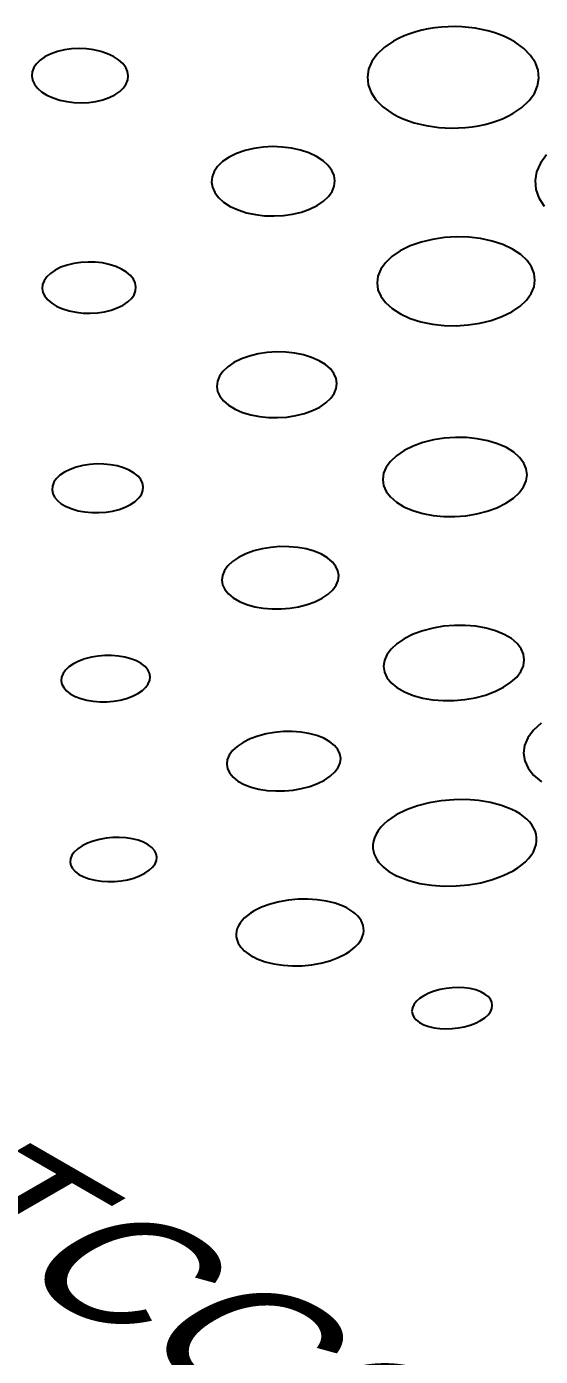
# Model space of a CAD drawing. Header units: inches. Extents: x 2.5 to 102.3, y 2 to 82.2.
# Drawn here: x 63.7549 to 63.8896, y 52.6557 to 53.0042 of the extents above; entities that cross this region are included whole.
import ezdxf

# ---------------------------------------------------------------- set-up
doc = ezdxf.new("R2010")
doc.units = ezdxf.units.IN
doc.header["$MEASUREMENT"] = 0
doc.layers.add('LABEL', color=2, linetype='Continuous')
doc.styles.add('Arial', font='arial.ttf')

msp = doc.modelspace()

# ---------------------------------------------------------------- linework, layer by layer
at = {"layer": 'LABEL'}
for p, q in [((63.86193, 53.00389), (63.86022, 53.00362)), ((63.86368, 53.00408), (63.86193, 53.00389)), ((63.86546, 53.00419), (63.86368, 53.00408)), ((63.86726, 53.00421), (63.86546, 53.00419)), ((63.86905, 53.00415), (63.86726, 53.00421)), ((63.87081, 53.00401), (63.86905, 53.00415)), ((63.87254, 53.00379), (63.87081, 53.00401)), ((63.87422, 53.00349), (63.87254, 53.00379)), ((63.85111, 53.00039), (63.8487, 52.99875)), ((63.85246, 53.00111), (63.85111, 53.00039)), ((63.85388, 53.00176), (63.85246, 53.00111)), ((63.85538, 53.00234), (63.85388, 53.00176)), ((63.85694, 53.00284), (63.85538, 53.00234)), ((63.85855, 53.00327), (63.85694, 53.00284)), ((63.86022, 53.00362), (63.85855, 53.00327)), ((63.87585, 53.00312), (63.87422, 53.00349)), ((63.87742, 53.00267), (63.87585, 53.00312)), ((63.87893, 53.00214), (63.87742, 53.00267)), ((63.88037, 53.00154), (63.87893, 53.00214)), ((63.88175, 53.00087), (63.88037, 53.00154)), ((63.88304, 53.00014), (63.88175, 53.00087)), ((63.76135, 52.9971), (63.75981, 52.99634)), ((63.76305, 52.99768), (63.76135, 52.9971)), ((63.76486, 52.9981), (63.76305, 52.99768)), ((63.76675, 52.99835), (63.76486, 52.9981)), ((63.76869, 52.99844), (63.76675, 52.99835)), ((63.77063, 52.99835), (63.76869, 52.99844)), ((63.77254, 52.9981), (63.77063, 52.99835)), ((63.77438, 52.99768), (63.77254, 52.9981)), ((63.77612, 52.9971), (63.77438, 52.99768)), ((63.77772, 52.99635), (63.77612, 52.9971)), ((63.84681, 52.99696), (63.84544, 52.99504)), ((63.8487, 52.99875), (63.84681, 52.99696)), ((63.88532, 52.99848), (63.88304, 53.00014)), ((63.88707, 52.99667), (63.88532, 52.99848)), ((63.8883, 52.99475), (63.88707, 52.99667)), ((63.75681, 52.99346), (63.75642, 52.99239)), ((63.75751, 52.99449), (63.75681, 52.99346)), ((63.75851, 52.99545), (63.75751, 52.99449)), ((63.75981, 52.99634), (63.75851, 52.99545)), ((63.77908, 52.99547), (63.77772, 52.99635)), ((63.78015, 52.99451), (63.77908, 52.99547)), ((63.78092, 52.99348), (63.78015, 52.99451)), ((63.78141, 52.99242), (63.78092, 52.99348)), ((63.84544, 52.99504), (63.8446, 52.99305)), ((63.88902, 52.99276), (63.8883, 52.99475)), ((63.75642, 52.99239), (63.75632, 52.9913)), ((63.75632, 52.9913), (63.75652, 52.99021)), ((63.75652, 52.99021), (63.75702, 52.98914)), ((63.78108, 52.9892), (63.78149, 52.99026)), ((63.78159, 52.99134), (63.78141, 52.99242)), ((63.78149, 52.99026), (63.78159, 52.99134)), ((63.8446, 52.99305), (63.84429, 52.99101)), ((63.84429, 52.99101), (63.84451, 52.98897)), ((63.88888, 52.9887), (63.88921, 52.99073)), ((63.88921, 52.99073), (63.88902, 52.99276)), ((63.75702, 52.98914), (63.75781, 52.98811)), ((63.75781, 52.98811), (63.75889, 52.98715)), ((63.75889, 52.98715), (63.76027, 52.98627)), ((63.76027, 52.98627), (63.76188, 52.98554)), ((63.77658, 52.98559), (63.77811, 52.98634)), ((63.77811, 52.98634), (63.7794, 52.98722)), ((63.7794, 52.98722), (63.78039, 52.98818)), ((63.78039, 52.98818), (63.78108, 52.9892)), ((63.84451, 52.98897), (63.84526, 52.98697)), ((63.84526, 52.98697), (63.84653, 52.98504)), ((63.88668, 52.98482), (63.88804, 52.98672)), ((63.88804, 52.98672), (63.88888, 52.9887)), ((63.76188, 52.98554), (63.76362, 52.98496)), ((63.76362, 52.98496), (63.76546, 52.98456)), ((63.76546, 52.98456), (63.76737, 52.98432)), ((63.76737, 52.98432), (63.7693, 52.98424)), ((63.7693, 52.98424), (63.77122, 52.98433)), ((63.77122, 52.98433), (63.7731, 52.98459)), ((63.7731, 52.98459), (63.7749, 52.98501)), ((63.7749, 52.98501), (63.77658, 52.98559)), ((63.84653, 52.98504), (63.84834, 52.98323)), ((63.84834, 52.98323), (63.85069, 52.98157)), ((63.88241, 52.98142), (63.8848, 52.98304)), ((63.8848, 52.98304), (63.88668, 52.98482)), ((63.85069, 52.98157), (63.85072, 52.98155)), ((63.85072, 52.98155), (63.85075, 52.98153)), ((63.85075, 52.98153), (63.85079, 52.98151)), ((63.85079, 52.98151), (63.85082, 52.98149)), ((63.85082, 52.98149), (63.85085, 52.98147)), ((63.85085, 52.98147), (63.85089, 52.98145)), ((63.85089, 52.98145), (63.85092, 52.98143)), ((63.85092, 52.98143), (63.85096, 52.98141)), ((63.85096, 52.98141), (63.85099, 52.98139)), ((63.85099, 52.98139), (63.85102, 52.98137)), ((63.85102, 52.98137), (63.8523, 52.98069)), ((63.8523, 52.98069), (63.85365, 52.98007)), ((63.85365, 52.98007), (63.85507, 52.97952)), ((63.85507, 52.97952), (63.85655, 52.97903)), ((63.87665, 52.979), (63.87819, 52.9795)), ((63.87819, 52.9795), (63.87967, 52.98007)), ((63.87967, 52.98007), (63.88108, 52.98071)), ((63.88108, 52.98071), (63.88241, 52.98142)), ((63.85655, 52.97903), (63.85808, 52.97861)), ((63.85808, 52.97861), (63.85967, 52.97827)), ((63.85967, 52.97827), (63.8613, 52.97799)), ((63.8613, 52.97799), (63.86297, 52.97779)), ((63.86297, 52.97779), (63.86467, 52.97767)), ((63.86467, 52.97767), (63.8664, 52.97762)), ((63.8664, 52.97762), (63.86819, 52.97765)), ((63.86819, 52.97765), (63.86996, 52.97776)), ((63.86996, 52.97776), (63.8717, 52.97795)), ((63.8717, 52.97795), (63.87339, 52.97822)), ((63.87339, 52.97822), (63.87504, 52.97857)), ((63.87504, 52.97857), (63.87665, 52.979)), ((63.81454, 52.97228), (63.8122, 52.97173)), ((63.81697, 52.97262), (63.81454, 52.97228)), ((63.81946, 52.97275), (63.81697, 52.97262)), ((63.82194, 52.97266), (63.81946, 52.97275)), ((63.82438, 52.97235), (63.82194, 52.97266)), ((63.82673, 52.97183), (63.82438, 52.97235)), ((63.80633, 52.96883), (63.80502, 52.96758)), ((63.80801, 52.96998), (63.80633, 52.96883)), ((63.81001, 52.97096), (63.80801, 52.96998)), ((63.8122, 52.97173), (63.81001, 52.97096)), ((63.82894, 52.9711), (63.82673, 52.97183)), ((63.83095, 52.97015), (63.82894, 52.9711)), ((63.83266, 52.96904), (63.83095, 52.97015)), ((63.834, 52.96782), (63.83266, 52.96904)), ((63.89121, 52.97058), (63.88962, 52.96841)), ((63.8041, 52.96625), (63.80357, 52.96488)), ((63.80502, 52.96758), (63.8041, 52.96625)), ((63.83495, 52.96652), (63.834, 52.96782)), ((63.83553, 52.96517), (63.83495, 52.96652)), ((63.88863, 52.96615), (63.88823, 52.96385)), ((63.88962, 52.96841), (63.88863, 52.96615)), ((63.80357, 52.96488), (63.80341, 52.96348)), ((63.80341, 52.96348), (63.80364, 52.96209)), ((63.80364, 52.96209), (63.80425, 52.96073)), ((63.83501, 52.96104), (63.83556, 52.9624)), ((63.83573, 52.96378), (63.83553, 52.96517)), ((63.83556, 52.9624), (63.83573, 52.96378)), ((63.88823, 52.96385), (63.88843, 52.96156)), ((63.80425, 52.96073), (63.80523, 52.95942)), ((63.80523, 52.95942), (63.8066, 52.9582)), ((63.83111, 52.95735), (63.83278, 52.95849)), ((63.83278, 52.95849), (63.83409, 52.95972)), ((63.83409, 52.95972), (63.83501, 52.96104)), ((63.88843, 52.96156), (63.88922, 52.95931)), ((63.88922, 52.95931), (63.89062, 52.95716)), ((63.8066, 52.9582), (63.80834, 52.95709)), ((63.80834, 52.95709), (63.81037, 52.95616)), ((63.81037, 52.95616), (63.81257, 52.95545)), ((63.81257, 52.95545), (63.81491, 52.95495)), ((63.81491, 52.95495), (63.81734, 52.95466)), ((63.82226, 52.95472), (63.82467, 52.95506)), ((63.82467, 52.95506), (63.82698, 52.95562)), ((63.82698, 52.95562), (63.82914, 52.95638)), ((63.82914, 52.95638), (63.83111, 52.95735)), ((63.81734, 52.95466), (63.8198, 52.95459)), ((63.8198, 52.95459), (63.82226, 52.95472)), ((63.86134, 52.94846), (63.85833, 52.94773)), ((63.86447, 52.94892), (63.86134, 52.94846)), ((63.86766, 52.9491), (63.86447, 52.94892)), ((63.87084, 52.94901), (63.86766, 52.9491)), ((63.87396, 52.94864), (63.87084, 52.94901)), ((63.87695, 52.94799), (63.87396, 52.94864)), ((63.87976, 52.94707), (63.87695, 52.94799)), ((63.85291, 52.94544), (63.85071, 52.94395)), ((63.8555, 52.94672), (63.85291, 52.94544)), ((63.85833, 52.94773), (63.8555, 52.94672)), ((63.88231, 52.94587), (63.87976, 52.94707)), ((63.88446, 52.94446), (63.88231, 52.94587)), ((63.88612, 52.94291), (63.88446, 52.94446)), ((63.76395, 52.94114), (63.76245, 52.94041)), ((63.76559, 52.94172), (63.76395, 52.94114)), ((63.76735, 52.94215), (63.76559, 52.94172)), ((63.76919, 52.94241), (63.76735, 52.94215)), ((63.77107, 52.94252), (63.76919, 52.94241)), ((63.77296, 52.94247), (63.77107, 52.94252)), ((63.77482, 52.94227), (63.77296, 52.94247)), ((63.77661, 52.9419), (63.77482, 52.94227)), ((63.7783, 52.94137), (63.77661, 52.9419)), ((63.77985, 52.94068), (63.7783, 52.94137)), ((63.84899, 52.94233), (63.84777, 52.94062)), ((63.85071, 52.94395), (63.84899, 52.94233)), ((63.8873, 52.94125), (63.88612, 52.94291)), ((63.88799, 52.93952), (63.8873, 52.94125)), ((63.75953, 52.93763), (63.75914, 52.93661)), ((63.76021, 52.93862), (63.75953, 52.93763)), ((63.76118, 52.93955), (63.76021, 52.93862)), ((63.76245, 52.94041), (63.76118, 52.93955)), ((63.78117, 52.93987), (63.77985, 52.94068)), ((63.78221, 52.93898), (63.78117, 52.93987)), ((63.78296, 52.93802), (63.78221, 52.93898)), ((63.78343, 52.93702), (63.78296, 52.93802)), ((63.84704, 52.93885), (63.8468, 52.93706)), ((63.84777, 52.94062), (63.84704, 52.93885)), ((63.88795, 52.93598), (63.88821, 52.93775)), ((63.88821, 52.93775), (63.88799, 52.93952)), ((63.75914, 52.93661), (63.75905, 52.93558)), ((63.75905, 52.93558), (63.75924, 52.93455)), ((63.75924, 52.93455), (63.75972, 52.93355)), ((63.78244, 52.93298), (63.78312, 52.93396)), ((63.78312, 52.93396), (63.78351, 52.93497)), ((63.78361, 52.936), (63.78343, 52.93702)), ((63.78351, 52.93497), (63.78361, 52.936)), ((63.8468, 52.93706), (63.84705, 52.93527)), ((63.84705, 52.93527), (63.8478, 52.93353)), ((63.88598, 52.93254), (63.8872, 52.93423)), ((63.8872, 52.93423), (63.88795, 52.93598)), ((63.75972, 52.93355), (63.76049, 52.93259)), ((63.76049, 52.93259), (63.76155, 52.9317)), ((63.76155, 52.9317), (63.76289, 52.93089)), ((63.76289, 52.93089), (63.76444, 52.93021)), ((63.7771, 52.9299), (63.77873, 52.93048)), ((63.77873, 52.93048), (63.78022, 52.93121)), ((63.78022, 52.93121), (63.78147, 52.93206)), ((63.78147, 52.93206), (63.78244, 52.93298)), ((63.8478, 52.93353), (63.84903, 52.93187)), ((63.84903, 52.93187), (63.85075, 52.93032)), ((63.88211, 52.92948), (63.88428, 52.93094)), ((63.88428, 52.93094), (63.88598, 52.93254)), ((63.76444, 52.93021), (63.76613, 52.9297)), ((63.76613, 52.9297), (63.76792, 52.92934)), ((63.76792, 52.92934), (63.76977, 52.92914)), ((63.76977, 52.92914), (63.77165, 52.92909)), ((63.77165, 52.92909), (63.77352, 52.92921)), ((63.77352, 52.92921), (63.77535, 52.92948)), ((63.77535, 52.92948), (63.7771, 52.9299)), ((63.85075, 52.93032), (63.85296, 52.92892)), ((63.85296, 52.92892), (63.85552, 52.92775)), ((63.85552, 52.92775), (63.85832, 52.92686)), ((63.87379, 52.92648), (63.87676, 52.92722)), ((63.87676, 52.92722), (63.87955, 52.92821)), ((63.87955, 52.92821), (63.88211, 52.92948)), ((63.85832, 52.92686), (63.8613, 52.92624)), ((63.8613, 52.92624), (63.86439, 52.9259)), ((63.86439, 52.9259), (63.86754, 52.92582)), ((63.86754, 52.92582), (63.8707, 52.92602)), ((63.8707, 52.92602), (63.87379, 52.92648)), ((63.81125, 52.91711), (63.80931, 52.91615)), ((63.81338, 52.91787), (63.81125, 52.91711)), ((63.81565, 52.91843), (63.81338, 52.91787)), ((63.81802, 52.91879), (63.81565, 52.91843)), ((63.82044, 52.91894), (63.81802, 52.91879)), ((63.82286, 52.9189), (63.82044, 52.91894)), ((63.82523, 52.91864), (63.82286, 52.9189)), ((63.82751, 52.91819), (63.82523, 52.91864)), ((63.82965, 52.91752), (63.82751, 52.91819)), ((63.83162, 52.91666), (63.82965, 52.91752)), ((63.83327, 52.91563), (63.83162, 52.91666)), ((63.80639, 52.91383), (63.80549, 52.91256)), ((63.80766, 52.91504), (63.80639, 52.91383)), ((63.80931, 52.91615), (63.80766, 52.91504)), ((63.83457, 52.91449), (63.83327, 52.91563)), ((63.8355, 52.91327), (63.83457, 52.91449)), ((63.83606, 52.912), (63.8355, 52.91327)), ((63.80496, 52.91125), (63.80481, 52.90992)), ((63.80481, 52.90992), (63.80503, 52.9086)), ((63.80549, 52.91256), (63.80496, 52.91125)), ((63.83626, 52.91069), (63.83606, 52.912)), ((63.8361, 52.90937), (63.83626, 52.91069)), ((63.80503, 52.9086), (63.80562, 52.90732)), ((63.80562, 52.90732), (63.80657, 52.9061)), ((63.80657, 52.9061), (63.8079, 52.90497)), ((63.83341, 52.90562), (63.83467, 52.90681)), ((63.83467, 52.90681), (63.83557, 52.90807)), ((63.83557, 52.90807), (63.8361, 52.90937)), ((63.8079, 52.90497), (63.8096, 52.90394)), ((63.8096, 52.90394), (63.81156, 52.90309)), ((63.81156, 52.90309), (63.81371, 52.90245)), ((63.8255, 52.90226), (63.82775, 52.90282)), ((63.82775, 52.90282), (63.82986, 52.90357)), ((63.82986, 52.90357), (63.83178, 52.90452)), ((63.83178, 52.90452), (63.83341, 52.90562)), ((63.81371, 52.90245), (63.81599, 52.90201)), ((63.81599, 52.90201), (63.81835, 52.90177)), ((63.81835, 52.90177), (63.82075, 52.90173)), ((63.82075, 52.90173), (63.82315, 52.9019)), ((63.82315, 52.9019), (63.8255, 52.90226)), ((63.86158, 52.89588), (63.85883, 52.89519)), ((63.86443, 52.89633), (63.86158, 52.89588)), ((63.86734, 52.89654), (63.86443, 52.89633)), ((63.87024, 52.8965), (63.86734, 52.89654)), ((63.87308, 52.89622), (63.87024, 52.8965)), ((63.87581, 52.89569), (63.87308, 52.89622)), ((63.87837, 52.89491), (63.87581, 52.89569)), ((63.85388, 52.89308), (63.85187, 52.89173)), ((63.85625, 52.89425), (63.85388, 52.89308)), ((63.85883, 52.89519), (63.85625, 52.89425)), ((63.8807, 52.89388), (63.87837, 52.89491)), ((63.88267, 52.89265), (63.8807, 52.89388)), ((63.88419, 52.8913), (63.88267, 52.89265)), ((63.76798, 52.88875), (63.76638, 52.88818)), ((63.7697, 52.88918), (63.76798, 52.88875)), ((63.77149, 52.88946), (63.7697, 52.88918)), ((63.77332, 52.88959), (63.77149, 52.88946)), ((63.77516, 52.88957), (63.77332, 52.88959)), ((63.77696, 52.8894), (63.77516, 52.88957)), ((63.77871, 52.88907), (63.77696, 52.8894)), ((63.78035, 52.8886), (63.77871, 52.88907)), ((63.84919, 52.88873), (63.84852, 52.88714)), ((63.85031, 52.89026), (63.84919, 52.88873)), ((63.85187, 52.89173), (63.85031, 52.89026)), ((63.88527, 52.88984), (63.88419, 52.8913)), ((63.88591, 52.88831), (63.88527, 52.88984)), ((63.76274, 52.88573), (63.76208, 52.88478)), ((63.76369, 52.88663), (63.76274, 52.88573)), ((63.76492, 52.88746), (63.76369, 52.88663)), ((63.76638, 52.88818), (63.76492, 52.88746)), ((63.78186, 52.88797), (63.78035, 52.8886)), ((63.78314, 52.88722), (63.78186, 52.88797)), ((63.78415, 52.88639), (63.78314, 52.88722)), ((63.78488, 52.88549), (63.78415, 52.88639)), ((63.78534, 52.88455), (63.78488, 52.88549)), ((63.84852, 52.88714), (63.8483, 52.88554)), ((63.8483, 52.88554), (63.84852, 52.88396)), ((63.88588, 52.88515), (63.88612, 52.88673)), ((63.88612, 52.88673), (63.88591, 52.88831)), ((63.7617, 52.88381), (63.76161, 52.88283)), ((63.76161, 52.88283), (63.7618, 52.88186)), ((63.76208, 52.88478), (63.7617, 52.88381)), ((63.7618, 52.88186), (63.76227, 52.88091)), ((63.78503, 52.88163), (63.78541, 52.8826)), ((63.78552, 52.88358), (63.78534, 52.88455)), ((63.78541, 52.8826), (63.78552, 52.88358)), ((63.84852, 52.88396), (63.84919, 52.88242)), ((63.84919, 52.88242), (63.85031, 52.88096)), ((63.88255, 52.88061), (63.8841, 52.88206)), ((63.8841, 52.88206), (63.88521, 52.88358)), ((63.88521, 52.88358), (63.88588, 52.88515)), ((63.76227, 52.88091), (63.76301, 52.88001)), ((63.76301, 52.88001), (63.76404, 52.87918)), ((63.76404, 52.87918), (63.76534, 52.87843)), ((63.76534, 52.87843), (63.76685, 52.87781)), ((63.77917, 52.87769), (63.78076, 52.87826)), ((63.78076, 52.87826), (63.78221, 52.87897)), ((63.78221, 52.87897), (63.78343, 52.8798)), ((63.78343, 52.8798), (63.78437, 52.88069)), ((63.78437, 52.88069), (63.78503, 52.88163)), ((63.85031, 52.88096), (63.85187, 52.87961)), ((63.85187, 52.87961), (63.85387, 52.87839)), ((63.85387, 52.87839), (63.85622, 52.87738)), ((63.87822, 52.87811), (63.88056, 52.87928)), ((63.88056, 52.87928), (63.88255, 52.88061)), ((63.76685, 52.87781), (63.7685, 52.87735)), ((63.7685, 52.87735), (63.77024, 52.87703)), ((63.77024, 52.87703), (63.77204, 52.87687)), ((63.77204, 52.87687), (63.77387, 52.87685)), ((63.77387, 52.87685), (63.77569, 52.87698)), ((63.77569, 52.87698), (63.77747, 52.87726)), ((63.77747, 52.87726), (63.77917, 52.87769)), ((63.85622, 52.87738), (63.85878, 52.87663)), ((63.85878, 52.87663), (63.8615, 52.87611)), ((63.8615, 52.87611), (63.86433, 52.87585)), ((63.86433, 52.87585), (63.86722, 52.87582)), ((63.86722, 52.87582), (63.87011, 52.87604)), ((63.87011, 52.87604), (63.87294, 52.87649)), ((63.87294, 52.87649), (63.87566, 52.87719)), ((63.87566, 52.87719), (63.87822, 52.87811)), ((63.81899, 52.86774), (63.81668, 52.86737)), ((63.82134, 52.86792), (63.81899, 52.86774)), ((63.8237, 52.86791), (63.82134, 52.86792)), ((63.82601, 52.86771), (63.8237, 52.86791)), ((63.8105, 52.86512), (63.8089, 52.86404)), ((63.81239, 52.86606), (63.8105, 52.86512)), ((63.81447, 52.86681), (63.81239, 52.86606)), ((63.81668, 52.86737), (63.81447, 52.86681)), ((63.82823, 52.86731), (63.82601, 52.86771)), ((63.83032, 52.86671), (63.82823, 52.86731)), ((63.83223, 52.86592), (63.83032, 52.86671)), ((63.83385, 52.86496), (63.83223, 52.86592)), ((63.83511, 52.8639), (63.83385, 52.86496)), ((63.80678, 52.86166), (63.80627, 52.8604)), ((63.80766, 52.86288), (63.80678, 52.86166)), ((63.8089, 52.86404), (63.80766, 52.86288)), ((63.83602, 52.86276), (63.83511, 52.8639)), ((63.83657, 52.86156), (63.83602, 52.86276)), ((63.83676, 52.86032), (63.83657, 52.86156)), ((63.80627, 52.8604), (63.80612, 52.85914)), ((63.80612, 52.85914), (63.80634, 52.85789)), ((63.80634, 52.85789), (63.80691, 52.85668)), ((63.8352, 52.85661), (63.83608, 52.85782)), ((63.83608, 52.85782), (63.8366, 52.85906)), ((63.8366, 52.85906), (63.83676, 52.86032)), ((63.80691, 52.85668), (63.80784, 52.85553)), ((63.80784, 52.85553), (63.80913, 52.85448)), ((63.80913, 52.85448), (63.81078, 52.85353)), ((63.8305, 52.85346), (63.83238, 52.85439)), ((63.83238, 52.85439), (63.83397, 52.85546)), ((63.83397, 52.85546), (63.8352, 52.85661)), ((63.81078, 52.85353), (63.8127, 52.85275)), ((63.8127, 52.85275), (63.81478, 52.85217)), ((63.81478, 52.85217), (63.817, 52.85178)), ((63.817, 52.85178), (63.8193, 52.85159)), ((63.8193, 52.85159), (63.82164, 52.85159)), ((63.82164, 52.85159), (63.82397, 52.85178)), ((63.82397, 52.85178), (63.82626, 52.85215)), ((63.82626, 52.85215), (63.82845, 52.85272)), ((63.82845, 52.85272), (63.8305, 52.85346)), ((63.86426, 52.84705), (63.86148, 52.84658)), ((63.8671, 52.84729), (63.86426, 52.84705)), ((63.86993, 52.84729), (63.8671, 52.84729)), ((63.87271, 52.84706), (63.86993, 52.84729)), ((63.87537, 52.8466), (63.87271, 52.84706)), ((63.85396, 52.8438), (63.852, 52.84249)), ((63.85627, 52.84495), (63.85396, 52.8438)), ((63.8588, 52.84588), (63.85627, 52.84495)), ((63.86148, 52.84658), (63.8588, 52.84588)), ((63.87787, 52.84589), (63.87537, 52.8466)), ((63.88014, 52.84494), (63.87787, 52.84589)), ((63.88205, 52.84381), (63.88014, 52.84494)), ((63.88353, 52.84254), (63.88205, 52.84381)), ((63.85048, 52.84108), (63.84939, 52.8396)), ((63.852, 52.84249), (63.85048, 52.84108)), ((63.88458, 52.84117), (63.88353, 52.84254)), ((63.8852, 52.83972), (63.88458, 52.84117)), ((63.76606, 52.83643), (63.76514, 52.83556)), ((63.76726, 52.83724), (63.76606, 52.83643)), ((63.76868, 52.83794), (63.76726, 52.83724)), ((63.77025, 52.83851), (63.76868, 52.83794)), ((63.77192, 52.83894), (63.77025, 52.83851)), ((63.77367, 52.83923), (63.77192, 52.83894)), ((63.77545, 52.83938), (63.77367, 52.83923)), ((63.77724, 52.83939), (63.77545, 52.83938)), ((63.779, 52.83925), (63.77724, 52.83939)), ((63.7807, 52.83897), (63.779, 52.83925)), ((63.7823, 52.83854), (63.7807, 52.83897)), ((63.78376, 52.83796), (63.7823, 52.83854)), ((63.78501, 52.83727), (63.78376, 52.83796)), ((63.78599, 52.83649), (63.78501, 52.83727)), ((63.7867, 52.83565), (63.78599, 52.83649)), ((63.84874, 52.83809), (63.84853, 52.83656)), ((63.84853, 52.83656), (63.84875, 52.83506)), ((63.84939, 52.8396), (63.84874, 52.83809)), ((63.8845, 52.83522), (63.88516, 52.83672)), ((63.88516, 52.83672), (63.8854, 52.83823)), ((63.8854, 52.83823), (63.8852, 52.83972)), ((63.76413, 52.83373), (63.76404, 52.83279)), ((63.7645, 52.83466), (63.76413, 52.83373)), ((63.76514, 52.83556), (63.7645, 52.83466)), ((63.78714, 52.83476), (63.7867, 52.83565)), ((63.78685, 52.83199), (63.78722, 52.83291)), ((63.78732, 52.83384), (63.78714, 52.83476)), ((63.78722, 52.83291), (63.78732, 52.83384)), ((63.84875, 52.83506), (63.84941, 52.83361)), ((63.84941, 52.83361), (63.8505, 52.83224)), ((63.8819, 52.83237), (63.88342, 52.83376)), ((63.88342, 52.83376), (63.8845, 52.83522)), ((63.76404, 52.83279), (63.76422, 52.83187)), ((63.76422, 52.83187), (63.76468, 52.83098)), ((63.76468, 52.83098), (63.76541, 52.83014)), ((63.76541, 52.83014), (63.76641, 52.82936)), ((63.78269, 52.82873), (63.7841, 52.82943)), ((63.7841, 52.82943), (63.78529, 52.83023)), ((63.78529, 52.83023), (63.78621, 52.83109)), ((63.78621, 52.83109), (63.78685, 52.83199)), ((63.8505, 52.83224), (63.85203, 52.83097)), ((63.85203, 52.83097), (63.854, 52.82985)), ((63.854, 52.82985), (63.85628, 52.82893)), ((63.87521, 52.82902), (63.87769, 52.82994)), ((63.87769, 52.82994), (63.87997, 52.83107)), ((63.87997, 52.83107), (63.8819, 52.83237)), ((63.76641, 52.82936), (63.76768, 52.82867)), ((63.76768, 52.82867), (63.76915, 52.82811)), ((63.76915, 52.82811), (63.77074, 52.82769)), ((63.77074, 52.82769), (63.77244, 52.82741)), ((63.77244, 52.82741), (63.77419, 52.82728)), ((63.77419, 52.82728), (63.77597, 52.82729)), ((63.77597, 52.82729), (63.77775, 52.82744)), ((63.77775, 52.82744), (63.77948, 52.82773)), ((63.77948, 52.82773), (63.78114, 52.82816)), ((63.78114, 52.82816), (63.78269, 52.82873)), ((63.85628, 52.82893), (63.85877, 52.82825)), ((63.85877, 52.82825), (63.86142, 52.8278)), ((63.86142, 52.8278), (63.86418, 52.82759)), ((63.86418, 52.82759), (63.86699, 52.82761)), ((63.86699, 52.82761), (63.8698, 52.82785)), ((63.8698, 52.82785), (63.87256, 52.82833)), ((63.87256, 52.82833), (63.87521, 52.82902)), ((63.81996, 52.81924), (63.81771, 52.81886)), ((63.82225, 52.81945), (63.81996, 52.81924)), ((63.82454, 52.81947), (63.82225, 52.81945)), ((63.8268, 52.81931), (63.82454, 52.81947)), ((63.82896, 52.81896), (63.8268, 52.81931)), ((63.831, 52.81842), (63.82896, 52.81896)), ((63.88782, 52.81981), (63.88637, 52.81784)), ((63.88985, 52.8217), (63.88782, 52.81981)), ((63.81013, 52.81558), (63.80892, 52.81446)), ((63.81169, 52.81663), (63.81013, 52.81558)), ((63.81354, 52.81755), (63.81169, 52.81663)), ((63.81556, 52.81829), (63.81354, 52.81755)), ((63.81771, 52.81886), (63.81556, 52.81829)), ((63.83287, 52.81769), (63.831, 52.81842)), ((63.83444, 52.81681), (63.83287, 52.81769)), ((63.83568, 52.81582), (63.83444, 52.81681)), ((63.83656, 52.81474), (63.83568, 52.81582)), ((63.8855, 52.81582), (63.88522, 52.81379)), ((63.88637, 52.81784), (63.8855, 52.81582)), ((63.80756, 52.81208), (63.80741, 52.81088)), ((63.80806, 52.81328), (63.80756, 52.81208)), ((63.80892, 52.81446), (63.80806, 52.81328)), ((63.83709, 52.81361), (63.83656, 52.81474)), ((63.83728, 52.81243), (63.83709, 52.81361)), ((63.83712, 52.81124), (63.83728, 52.81243)), ((63.88522, 52.81379), (63.88552, 52.81179)), ((63.80741, 52.81088), (63.80762, 52.8097)), ((63.80762, 52.8097), (63.80818, 52.80856)), ((63.80818, 52.80856), (63.80909, 52.80748)), ((63.83455, 52.80777), (63.83576, 52.80889)), ((63.83576, 52.80889), (63.83661, 52.81005)), ((63.83661, 52.81005), (63.83712, 52.81124)), ((63.88552, 52.81179), (63.8864, 52.80985)), ((63.8864, 52.80985), (63.88785, 52.80802)), ((63.80909, 52.80748), (63.81035, 52.8065)), ((63.81035, 52.8065), (63.81197, 52.80562)), ((63.81197, 52.80562), (63.81383, 52.8049)), ((63.82704, 52.80452), (63.82918, 52.80509)), ((63.82918, 52.80509), (63.83118, 52.80582)), ((63.83118, 52.80582), (63.833, 52.80673)), ((63.833, 52.80673), (63.83455, 52.80777)), ((63.88785, 52.80802), (63.88989, 52.80633)), ((63.81383, 52.8049), (63.81586, 52.80438)), ((63.81586, 52.80438), (63.81802, 52.80404)), ((63.81802, 52.80404), (63.82026, 52.80389)), ((63.82026, 52.80389), (63.82254, 52.80392)), ((63.82254, 52.80392), (63.82481, 52.80413)), ((63.82481, 52.80413), (63.82704, 52.80452)), ((63.86692, 52.80161), (63.86365, 52.80132)), ((63.8702, 52.80163), (63.86692, 52.80161)), ((63.87342, 52.80139), (63.8702, 52.80163)), ((63.85449, 52.79891), (63.85186, 52.79761)), ((63.85737, 52.79997), (63.85449, 52.79891)), ((63.86044, 52.80077), (63.85737, 52.79997)), ((63.86365, 52.80132), (63.86044, 52.80077)), ((63.87652, 52.80089), (63.87342, 52.80139)), ((63.87945, 52.80011), (63.87652, 52.80089)), ((63.88212, 52.79906), (63.87945, 52.80011)), ((63.88325, 52.79848), (63.88212, 52.79906)), ((63.88429, 52.79786), (63.88325, 52.79848)), ((63.84862, 52.79523), (63.8478, 52.79437)), ((63.84958, 52.79606), (63.84862, 52.79523)), ((63.85066, 52.79686), (63.84958, 52.79606)), ((63.85186, 52.79761), (63.85066, 52.79686)), ((63.88522, 52.7972), (63.88429, 52.79786)), ((63.88604, 52.7965), (63.88522, 52.7972)), ((63.88676, 52.79577), (63.88604, 52.7965)), ((63.88736, 52.79501), (63.88676, 52.79577)), ((63.88785, 52.79422), (63.88736, 52.79501)), ((63.77407, 52.79121), (63.77244, 52.79078)), ((63.77577, 52.79151), (63.77407, 52.79121)), ((63.77751, 52.79167), (63.77577, 52.79151)), ((63.77925, 52.7917), (63.77751, 52.79167)), ((63.78097, 52.79159), (63.77925, 52.7917)), ((63.78262, 52.79135), (63.78097, 52.79159)), ((63.78417, 52.79097), (63.78262, 52.79135)), ((63.84612, 52.79165), (63.84585, 52.79071)), ((63.84654, 52.79258), (63.84612, 52.79165)), ((63.8471, 52.79349), (63.84654, 52.79258)), ((63.8478, 52.79437), (63.8471, 52.79349)), ((63.88823, 52.79341), (63.88785, 52.79422)), ((63.88849, 52.79257), (63.88823, 52.79341)), ((63.88863, 52.79172), (63.88849, 52.79257)), ((63.88863, 52.79078), (63.88863, 52.79172)), ((63.76746, 52.7879), (63.76684, 52.78703)), ((63.76836, 52.78874), (63.76746, 52.7879)), ((63.76953, 52.78952), (63.76836, 52.78874)), ((63.77091, 52.79021), (63.76953, 52.78952)), ((63.77244, 52.79078), (63.77091, 52.79021)), ((63.7856, 52.79044), (63.78417, 52.79097)), ((63.78682, 52.7898), (63.7856, 52.79044)), ((63.78778, 52.78907), (63.78682, 52.7898)), ((63.78847, 52.78828), (63.78778, 52.78907)), ((63.7889, 52.78744), (63.78847, 52.78828)), ((63.84585, 52.79071), (63.84571, 52.78977)), ((63.84571, 52.78977), (63.84573, 52.78883)), ((63.84573, 52.78883), (63.84585, 52.78808)), ((63.84585, 52.78808), (63.84606, 52.78735)), ((63.88723, 52.78708), (63.88779, 52.78798)), ((63.88779, 52.78798), (63.88821, 52.7889)), ((63.88821, 52.7889), (63.8885, 52.78984)), ((63.8885, 52.78984), (63.88863, 52.79078)), ((63.76648, 52.78614), (63.76639, 52.78525)), ((63.76639, 52.78525), (63.76657, 52.78438)), ((63.76684, 52.78703), (63.76648, 52.78614)), ((63.76657, 52.78438), (63.76701, 52.78354)), ((63.78798, 52.78393), (63.78861, 52.7848)), ((63.78861, 52.7848), (63.78897, 52.78568)), ((63.78907, 52.78657), (63.7889, 52.78744)), ((63.78897, 52.78568), (63.78907, 52.78657)), ((63.84606, 52.78735), (63.84636, 52.78664)), ((63.84636, 52.78664), (63.84675, 52.78595)), ((63.84675, 52.78595), (63.84722, 52.78527)), ((63.84722, 52.78527), (63.84778, 52.78462)), ((63.84778, 52.78462), (63.84842, 52.78399)), ((63.88369, 52.78374), (63.88476, 52.78452)), ((63.88476, 52.78452), (63.88571, 52.78535)), ((63.88571, 52.78535), (63.88654, 52.7862)), ((63.88654, 52.7862), (63.88723, 52.78708)), ((63.76701, 52.78354), (63.76772, 52.78275)), ((63.76772, 52.78275), (63.76868, 52.78202)), ((63.76868, 52.78202), (63.76992, 52.78138)), ((63.76992, 52.78138), (63.77135, 52.78086)), ((63.77135, 52.78086), (63.77291, 52.78049)), ((63.77973, 52.78035), (63.78142, 52.78065)), ((63.78142, 52.78065), (63.78304, 52.78108)), ((63.78304, 52.78108), (63.78455, 52.78164)), ((63.78455, 52.78164), (63.78593, 52.78233)), ((63.78593, 52.78233), (63.78709, 52.7831)), ((63.78709, 52.7831), (63.78798, 52.78393)), ((63.84842, 52.78399), (63.84914, 52.78339)), ((63.84914, 52.78339), (63.84994, 52.78282)), ((63.84994, 52.78282), (63.85082, 52.78228)), ((63.85082, 52.78228), (63.85097, 52.78219)), ((63.85097, 52.78219), (63.85112, 52.78211)), ((63.85112, 52.78211), (63.85128, 52.78202)), ((63.85128, 52.78202), (63.85143, 52.78194)), ((63.85143, 52.78194), (63.85159, 52.78186)), ((63.85159, 52.78186), (63.85176, 52.78177)), ((63.85176, 52.78177), (63.85192, 52.78169)), ((63.85192, 52.78169), (63.85209, 52.78161)), ((63.85209, 52.78161), (63.85225, 52.78153)), ((63.85225, 52.78153), (63.85242, 52.78145)), ((63.85242, 52.78145), (63.8551, 52.78043)), ((63.874, 52.77986), (63.87705, 52.78066)), ((63.87705, 52.78066), (63.8799, 52.7817)), ((63.8799, 52.7817), (63.8825, 52.78299)), ((63.8825, 52.78299), (63.88369, 52.78374)), ((63.77291, 52.78049), (63.77456, 52.78025)), ((63.77456, 52.78025), (63.77627, 52.78015)), ((63.77627, 52.78015), (63.778, 52.78018)), ((63.778, 52.78018), (63.77973, 52.78035)), ((63.8551, 52.78043), (63.85801, 52.77968)), ((63.85801, 52.77968), (63.8611, 52.77919)), ((63.8611, 52.77919), (63.86431, 52.77897)), ((63.86431, 52.77897), (63.86757, 52.77901)), ((63.86757, 52.77901), (63.87082, 52.77931)), ((63.87082, 52.77931), (63.874, 52.77986)), ((63.81877, 52.77425), (63.81656, 52.77345)), ((63.82112, 52.77487), (63.81877, 52.77425)), ((63.82359, 52.7753), (63.82112, 52.77487)), ((63.82611, 52.77553), (63.82359, 52.7753)), ((63.82865, 52.77557), (63.82611, 52.77553)), ((63.83115, 52.7754), (63.82865, 52.77557)), ((63.83356, 52.77504), (63.83115, 52.7754)), ((63.83583, 52.77447), (63.83356, 52.77504)), ((63.83792, 52.7737), (63.83583, 52.77447)), ((63.83885, 52.77326), (63.83792, 52.7737)), ((63.81207, 52.77062), (63.81144, 52.76995)), ((63.81281, 52.77126), (63.81207, 52.77062)), ((63.81364, 52.77187), (63.81281, 52.77126)), ((63.81457, 52.77246), (63.81364, 52.77187)), ((63.81656, 52.77345), (63.81457, 52.77246)), ((63.83969, 52.77278), (63.83885, 52.77326)), ((63.84045, 52.77226), (63.83969, 52.77278)), ((63.84112, 52.77172), (63.84045, 52.77226)), ((63.84171, 52.77115), (63.84112, 52.77172)), ((63.84221, 52.77056), (63.84171, 52.77115)), ((63.84262, 52.76994), (63.84221, 52.77056)), ((63.80997, 52.76712), (63.80989, 52.76639)), ((63.81018, 52.76784), (63.80997, 52.76712)), ((63.81049, 52.76856), (63.81018, 52.76784)), ((63.81091, 52.76926), (63.81049, 52.76856)), ((63.81144, 52.76995), (63.81091, 52.76926)), ((63.84294, 52.76931), (63.84262, 52.76994)), ((63.84316, 52.76865), (63.84294, 52.76931)), ((63.84329, 52.76798), (63.84316, 52.76865)), ((63.84322, 52.76652), (63.84331, 52.76725)), ((63.84331, 52.76725), (63.84329, 52.76798)), ((63.80989, 52.76639), (63.80991, 52.76565)), ((63.80991, 52.76565), (63.81002, 52.7651)), ((63.81002, 52.7651), (63.81019, 52.76455)), ((63.81019, 52.76455), (63.81042, 52.76401)), ((63.81042, 52.76401), (63.81072, 52.76349)), ((63.81072, 52.76349), (63.81109, 52.76298)), ((63.84111, 52.76305), (63.84175, 52.76371)), ((63.84175, 52.76371), (63.84228, 52.76439)), ((63.84228, 52.76439), (63.8427, 52.76509)), ((63.8427, 52.76509), (63.84302, 52.7658)), ((63.84302, 52.7658), (63.84322, 52.76652)), ((63.81109, 52.76298), (63.81152, 52.76249)), ((63.81152, 52.76249), (63.81201, 52.76201)), ((63.81201, 52.76201), (63.81256, 52.76156)), ((63.81256, 52.76156), (63.81317, 52.76112)), ((63.81317, 52.76112), (63.81384, 52.76071)), ((63.81384, 52.76071), (63.81398, 52.76063)), ((63.81398, 52.76063), (63.81413, 52.76055)), ((63.81413, 52.76055), (63.81428, 52.76047)), ((63.81428, 52.76047), (63.81443, 52.76039)), ((63.81443, 52.76039), (63.81458, 52.76031)), ((63.81458, 52.76031), (63.81474, 52.76023)), ((63.81474, 52.76023), (63.8149, 52.76015)), ((63.8149, 52.76015), (63.81506, 52.76008)), ((63.81506, 52.76008), (63.81522, 52.76)), ((63.81522, 52.76), (63.81539, 52.75993)), ((63.81539, 52.75993), (63.8175, 52.75916)), ((63.83443, 52.75941), (63.83662, 52.76022)), ((63.83662, 52.76022), (63.83863, 52.76122)), ((63.83863, 52.76122), (63.83955, 52.7618)), ((63.83955, 52.7618), (63.84038, 52.76241)), ((63.84038, 52.76241), (63.84111, 52.76305)), ((63.8175, 52.75916), (63.81978, 52.75859)), ((63.81978, 52.75859), (63.82218, 52.75823)), ((63.82218, 52.75823), (63.82465, 52.75807)), ((63.82465, 52.75807), (63.82716, 52.75811)), ((63.82716, 52.75811), (63.82965, 52.75835)), ((63.82965, 52.75835), (63.83209, 52.75878)), ((63.83209, 52.75878), (63.83443, 52.75941)), ((63.85794, 52.74949), (63.85707, 52.7487)), ((63.85906, 52.75023), (63.85794, 52.74949)), ((63.86037, 52.75089), (63.85906, 52.75023)), ((63.86181, 52.75143), (63.86037, 52.75089)), ((63.86334, 52.75186), (63.86181, 52.75143)), ((63.86492, 52.75215), (63.86334, 52.75186)), ((63.86654, 52.75233), (63.86492, 52.75215)), ((63.86816, 52.75238), (63.86654, 52.75233)), ((63.86974, 52.7523), (63.86816, 52.75238)), ((63.87126, 52.75209), (63.86974, 52.7523)), ((63.87269, 52.75175), (63.87126, 52.75209)), ((63.87399, 52.75127), (63.87269, 52.75175)), ((63.87509, 52.75068), (63.87399, 52.75127)), ((63.87594, 52.75002), (63.87509, 52.75068)), ((63.87655, 52.74929), (63.87594, 52.75002)), ((63.87691, 52.74851), (63.87655, 52.74929)), ((63.85608, 52.74705), (63.85595, 52.74622)), ((63.85595, 52.74622), (63.85608, 52.7454)), ((63.85645, 52.74788), (63.85608, 52.74705)), ((63.85707, 52.7487), (63.85645, 52.74788)), ((63.8759, 52.74523), (63.87652, 52.74605)), ((63.87652, 52.74605), (63.87689, 52.74688)), ((63.87689, 52.74688), (63.87702, 52.7477)), ((63.87702, 52.7477), (63.87691, 52.74851)), ((63.85608, 52.7454), (63.85645, 52.74462)), ((63.85645, 52.74462), (63.85707, 52.74389)), ((63.85707, 52.74389), (63.85794, 52.74323)), ((63.85794, 52.74323), (63.85905, 52.74265)), ((63.85905, 52.74265), (63.86035, 52.74218)), ((63.86967, 52.74209), (63.87119, 52.74251)), ((63.87119, 52.74251), (63.87261, 52.74305)), ((63.87261, 52.74305), (63.87392, 52.74371)), ((63.87392, 52.74371), (63.87503, 52.74445)), ((63.87503, 52.74445), (63.8759, 52.74523)), ((63.86035, 52.74218), (63.86178, 52.74184)), ((63.86178, 52.74184), (63.86329, 52.74164)), ((63.86329, 52.74164), (63.86487, 52.74156)), ((63.86487, 52.74156), (63.86648, 52.74162)), ((63.86648, 52.74162), (63.86809, 52.74179)), ((63.86809, 52.74179), (63.86967, 52.74209))]:
    msp.add_line(p, q, dxfattribs=at)

# ---------------------------------------------------------------- texts
at = {"layer": 'LABEL', "style": 'Arial', "oblique": 30, "width": 1.125833}
msp.add_text('ETCCONNECT.COM', height=0.032476, rotation=330, dxfattribs=at).set_placement((63.69293, 52.71048))

doc.saveas('drawing.dxf')
